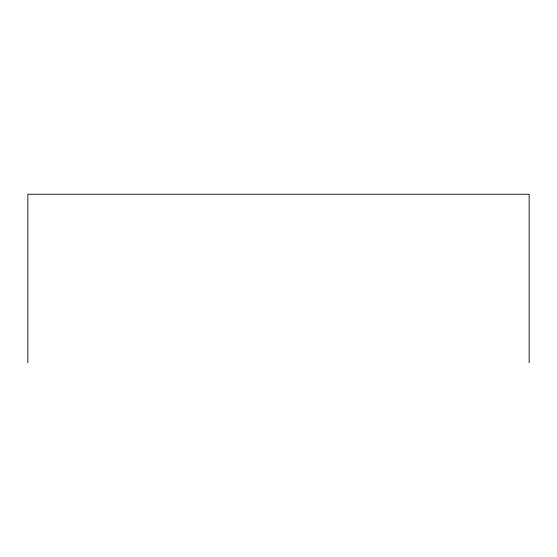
<?xml version="1.0" encoding="UTF-8"?>
<svg xmlns="http://www.w3.org/2000/svg" width="557" height="557" viewBox="0 0 557 557"><rect width="100%" height="100%" fill="white"/><g stroke="black" fill="none" stroke-linecap="round" stroke-linejoin="round"><path stroke-width="0.84" d="M529.15 362.76L529.15 194.24L27.85 194.24L27.85 362.76"/></g></svg>
